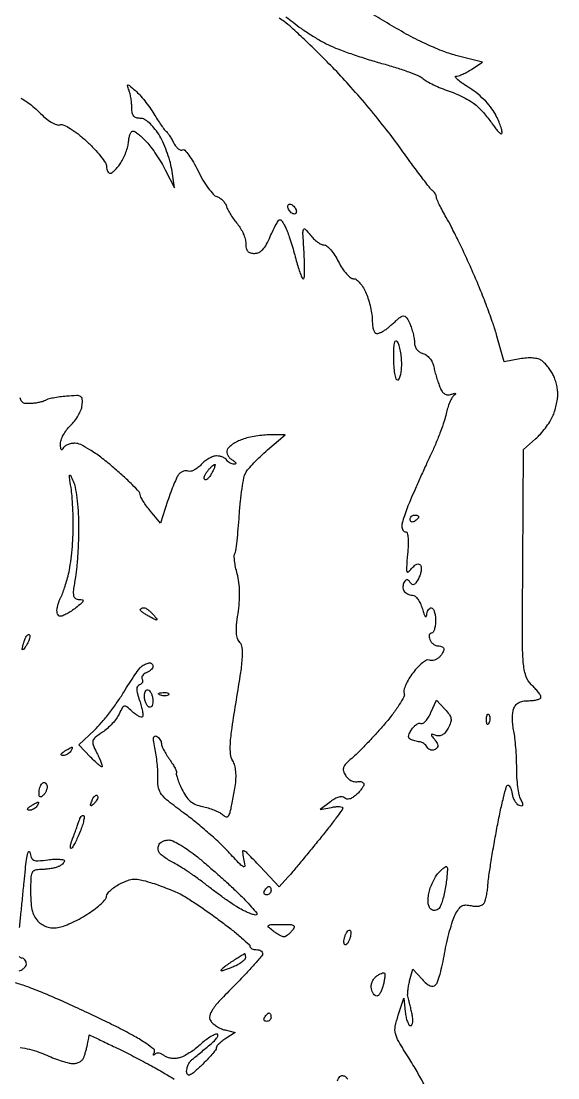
# Model space of a CAD drawing. Extents: x 0 to 102, y 0 to 135.
# Drawn here: x 69.69 to 80.45, y 95.99 to 117.17 of the extents above; entities that cross this region are included whole.
import ezdxf

# ---------------------------------------------------------------- set-up
doc = ezdxf.new("R2010")
doc.units = 0
doc.header["$MEASUREMENT"] = 0

msp = doc.modelspace()

# ---------------------------------------------------------------- linework, layer by layer
for points in [[(77.880442, 95.665578, 0.003533), (77.630479, 96.113476, 0.013227), (77.46411, 96.389427, -0.008478), (77.261844, 96.717825, -0.073131), (77.196737, 96.87663, -0.111176), (77.19362, 97.020661, -0.030164), (77.25261, 97.242309), (77.3667, 97.5861), (77.39321, 97.31115, 0.027497), (77.409248, 97.205819, 0.041571), (77.435683, 97.116967, 0.04936), (77.467625, 97.054225, 0.255673), (77.500572, 97.0362, 0.290044), (77.527736, 97.053405, 0.078636), (77.542699, 97.104541, 0.054275), (77.544146, 97.179675, 0.031643), (77.530446, 97.26885, 0.00299), (77.50874, 97.365152, 0.002905), (77.48568, 97.46212, 0.002866), (77.464421, 97.547141, 0.010769), (77.449636, 97.600092, -0.077062), (77.442143, 97.653262, -0.020984), (77.446887, 97.738221, -0.020707), (77.460492, 97.835364, -0.020195), (77.482169, 97.931873), (77.544533, 98.165062), (77.731033, 97.964878, 0.02864), (77.81908, 97.880604, 0.077122), (77.892628, 97.835278, 0.127589), (77.953357, 97.826437, 0.170666), (78.00318, 97.85034, 0.114544), (78.041575, 97.911949, 0.012817), (78.091298, 98.070675, 0.015035), (78.140605, 98.265498, 0.011664), (78.182884, 98.480144, -0.012317), (78.227601, 98.705608, -0.011617), (78.284148, 98.933072, -0.01166), (78.343599, 99.132145, -0.03908), (78.395531, 99.257894, -0.034329), (78.464764, 99.373812, -0.110617), (78.530475, 99.434226, -0.133138), (78.608211, 99.454769, -0.05996), (78.713731, 99.441389, 0.048161), (78.795809, 99.429013, 0.058879), (78.87322, 99.433991, 0.068945), (78.935865, 99.454717, 0.140932), (78.973865, 99.48922, 0.067751), (78.998377, 99.544364, 0.018345), (79.021728, 99.637247, 0.018218), (79.040693, 99.745658, 0.017987), (79.051813, 99.855624, -0.019639), (79.067945, 100.010054, -0.003416), (79.111816, 100.299961, -0.003707), (79.168169, 100.639572, -0.003314), (79.231611, 100.99125, -0.006171), (79.298121, 101.323707, -0.010073), (79.363655, 101.603675, -0.004074), (79.425333, 101.837188, -0.338178), (79.453109, 101.8584, -0.235615), (79.477706, 101.846128, -0.051725), (79.502806, 101.804431, -0.043427), (79.524598, 101.745044, -0.02971), (79.539266, 101.674677, 0.052948), (79.558069, 101.601616, 0.052452), (79.591836, 101.533887, 0.057277), (79.634639, 101.481143, 0.114555), (79.680265, 101.453388, 0.060645), (79.73142, 101.443164, 0.364072), (79.751852, 101.457819, 0.167111), (79.748831, 101.495094, 0.018292), (79.711014, 101.573662, -0.07189), (79.678852, 101.664105, -0.016914), (79.652529, 101.822876, -0.017079), (79.634516, 102.009314, -0.016063), (79.628774, 102.200407, 0.010983), (79.624811, 102.399685, 0.009205), (79.612079, 102.610721, 0.009317), (79.593293, 102.80319, 0.025073), (79.570571, 102.938756, -0.028125), (79.551901, 103.054465, -0.023172), (79.544727, 103.17931, -0.023781), (79.548943, 103.29478, -0.05588), (79.565697, 103.379299, -0.083207), (79.60538, 103.456774, -0.104505), (79.665721, 103.510035, -0.086853), (79.7516, 103.54057, -0.042113), (79.868101, 103.5504, 0.026625), (79.963168, 103.555466, 0.042018), (80.043321, 103.570919, 0.051349), (80.099839, 103.593301, 0.279757), (80.1162, 103.620253, 0.142569), (80.105305, 103.657686, 0.021719), (80.060285, 103.722116, 0.022829), (79.998735, 103.795342, 0.018001), (79.92585, 103.868928, -0.127079), (79.813643, 104.046394, -0.060066), (79.761849, 104.31423, -0.018395), (79.74449, 104.820943, -0.001155), (79.751742, 106.315925), (79.767985, 108.5841), (80.005542, 108.79748, 0.027139), (80.104243, 108.896319, 0.019181), (80.204382, 109.017138, 0.019428), (80.291407, 109.140371, 0.03821), (80.34885, 109.245611, 0.028227), (80.38936, 109.35105, 0.019624), (80.423536, 109.473996, 0.019852), (80.447078, 109.594975, 0.038142), (80.4546, 109.693442, 0.037405), (80.447481, 109.788474, 0.02324), (80.425689, 109.898212, 0.02327), (80.393907, 110.005097, 0.038476), (80.356181, 110.091312, 0.027067), (80.309352, 110.168816, 0.020299), (80.249944, 110.248904, 0.02066), (80.187678, 110.319879, 0.043511), (80.132729, 110.368305, 0.098786), (80.061007, 110.401937, 0.040975), (79.954833, 110.419032, 0.036247), (79.827992, 110.419701, 0.028427), (79.691441, 110.402678), (79.375187, 110.344847), (79.232405, 110.860374, 0.015925), (79.15432, 111.11099, 0.00642), (79.032506, 111.448125, 0.006345), (78.891978, 111.808032, 0.007997), (78.752402, 112.1373, 0.004665), (78.608758, 112.453624, 0.004361), (78.45603, 112.774444, 0.004345), (78.315464, 113.056933, 0.014836), (78.217019, 113.2371, -0.008618), (78.141009, 113.372188, -0.01132), (78.076596, 113.498168, -0.008944), (78.027379, 113.604887, -0.098543), (78.017254, 113.650641, 0.082898), (78.011103, 113.683199, 0.048949), (77.993851, 113.718914, 0.047323), (77.96896, 113.75218, 0.058777), (77.939834, 113.777541, -0.078998), (77.892299, 113.822421, -0.002152), (77.718378, 114.050183, -0.004407), (77.516933, 114.321289, -0.003001), (77.292408, 114.633, 0.012622), (77.020082, 114.996134, 0.006987), (76.670435, 115.426152, 0.006963), (76.303812, 115.852196, 0.011134), (75.977734, 116.204493, 0.005134), (75.673353, 116.512608, 0.005713), (75.373247, 116.803496, 0.005306), (75.112068, 117.04572, 0.029602), (74.963363, 117.165472, -0.017773), (74.862571, 117.242784, -0.030311)], [(75.001901, 117.262716, -0.012715), (75.143802, 117.152366, 0.019014), (75.310728, 117.025897, 0.012013), (75.514287, 116.890684, 0.012062), (75.721037, 116.767264, 0.021669), (75.89711, 116.677665, 0.017946), (76.093354, 116.596654, 0.007037), (76.36929, 116.498567, 0.006955), (76.670972, 116.400746, 0.008609), (76.95461, 116.318439, -0.010469), (77.21938, 116.240537, -0.012659), (77.464232, 116.156011, -0.011315), (77.66563, 116.075488, -0.080116), (77.754413, 116.01947, 0.053762), (77.830896, 115.965405, 0.014916), (77.961538, 115.897708, 0.014879), (78.114965, 115.829467, 0.015089), (78.27147, 115.770813, -0.021687), (78.431465, 115.708433, -0.018181), (78.595361, 115.62896, -0.018566), (78.739919, 115.545235, -0.047015), (78.836044, 115.471236, -0.019102), (78.915513, 115.391317, -0.011205), (79.004664, 115.290072, -0.011197), (79.089403, 115.184672, -0.018684), (79.155296, 115.091864, 0.019792), (79.210881, 115.013943, 0.034161), (79.263817, 114.954491, 0.039987), (79.30804, 114.917614, 0.365182), (79.331189, 114.919589, 0.262094), (79.339393, 114.948919, 0.016372), (79.314253, 115.038825, 0.02078), (79.274486, 115.148807, 0.01364), (79.220076, 115.27204, 0.048627), (79.133295, 115.416731, 0.031175), (79.007046, 115.566696, 0.029757), (78.854633, 115.708461, 0.031147), (78.688683, 115.82881, -0.011546), (78.549, 115.921985, -0.026405), (78.449339, 115.999998, -0.053351), (78.401043, 116.052127, -0.617047), (78.410613, 116.0712, 0.082786), (78.464618, 116.080203, 0.021295), (78.547248, 116.112536, 0.021085), (78.639651, 116.158055, 0.020041), (78.729514, 116.211917), (78.944275, 116.352633), (78.409287, 116.488449, -0.032098), (78.131841, 116.578176, -0.015743), (77.790902, 116.72573, -0.014419), (77.415106, 116.916038, -0.012135), (77.0283, 117.138471, 0.009003), (76.66718, 117.349154, 0.007835)], [(69.682583, 115.629114, -0.029485), (69.799417, 115.561123, -0.028469), (69.927432, 115.465231, -0.025302), (70.049121, 115.351768, 0.025283), (70.17282, 115.236424, 0.037999), (70.2925, 115.150268, 0.044241), (70.396525, 115.098786, 0.170226), (70.467567, 115.096376, -0.184327), (70.544081, 115.091683, -0.031777), (70.674618, 115.022164, -0.029426), (70.830726, 114.912657, -0.01838), (71.00055, 114.76748, -0.016953), (71.154431, 114.615868, -0.021942), (71.284357, 114.466243, -0.020385), (71.380032, 114.335133, -0.148487), (71.4024, 114.261473, 0.053059), (71.40794, 114.209413, 0.072873), (71.424393, 114.165371, 0.092716), (71.448699, 114.135797, 0.176288), (71.47727, 114.1254, 0.165994), (71.514679, 114.138171, 0.030352), (71.570518, 114.187014, 0.02971), (71.631467, 114.254839, 0.023155), (71.689573, 114.335149, 0.033844), (71.743503, 114.431026, 0.023331), (71.791819, 114.545926, 0.023598), (71.828058, 114.661349, 0.043642), (71.844655, 114.758149, -0.030918), (71.856531, 114.83983, -0.04616), (71.877737, 114.908757, -0.056855), (71.904272, 114.956835, -0.242837), (71.932491, 114.9714, -0.150726), (71.970871, 114.959561, -0.019145), (72.041283, 114.907499, -0.021042), (72.12195, 114.837169, -0.016067), (72.204285, 114.753863, -0.026767), (72.294426, 114.645507, -0.01251), (72.399843, 114.496383, -0.012355), (72.502875, 114.334078, -0.01692), (72.586906, 114.182813), (72.767921, 113.8293), (72.709119, 114.20723, 0.031577), (72.672003, 114.375192, 0.019255), (72.608247, 114.568149, 0.019268), (72.529983, 114.755261, 0.032113), (72.448297, 114.90518, 0.029558), (72.353901, 115.036792, 0.044184), (72.255469, 115.138383, 0.053205), (72.160766, 115.20409, 0.125721), (72.078139, 115.2252, -0.076108), (72.000403, 115.237102, -0.145774), (71.948533, 115.272084, -0.124451), (71.919229, 115.33428, -0.048206), (71.91, 115.429781, 0.02298), (71.905878, 115.51943, 0.01609), (71.89336, 115.619788, 0.016273), (71.875099, 115.715356, 0.032284), (71.853355, 115.789331, -0.012552), (71.821861, 115.882695, -0.52627), (71.832965, 115.896749, -0.161297), (71.86306, 115.884499, -0.00359), (71.982986, 115.780666, -0.031001), (72.067341, 115.696756, -0.013753), (72.168345, 115.576485, -0.013551), (72.268666, 115.442849, -0.0178), (72.352416, 115.315366, 0.0066), (72.426593, 115.196748, 0.008508), (72.497997, 115.089889, 0.006734), (72.560268, 115.002581, 0.071212), (72.590819, 114.9714, -0.069381), (72.618293, 114.943564, -0.013017), (72.659659, 114.884914, -0.013702), (72.704664, 114.813264, -0.012161), (72.74758, 114.736381, 0.04086), (72.792241, 114.666158, 0.062711), (72.84253, 114.614648, 0.08528), (72.890386, 114.58838, 0.225041), (72.928271, 114.592598, -0.359304), (72.971516, 114.586667, -0.027569), (73.051824, 114.489262, -0.027925), (73.143716, 114.348556, -0.016682), (73.237688, 114.172095, 0.019672), (73.336636, 113.988936, 0.024215), (73.443564, 113.826818, 0.023729), (73.544335, 113.701933, 0.135082), (73.615234, 113.6559, -0.073527), (73.675233, 113.626611, -0.049382), (73.733707, 113.5774, -0.048953), (73.782007, 113.517017, -0.067484), (73.811684, 113.454321, 0.044172), (73.842095, 113.381505, 0.018127), (73.895353, 113.28852, 0.017768), (73.96009, 113.192237, 0.021749), (74.027512, 113.107304, -0.043995), (74.09132, 113.019145, -0.033855), (74.145235, 112.913242, -0.034754), (74.182248, 112.806485, -0.06616), (74.1942, 112.716555, 0.051405), (74.203801, 112.623418, 0.130319), (74.234042, 112.563081, 0.144212), (74.287887, 112.529281, 0.068634), (74.369683, 112.518, 0.114311), (74.458111, 112.538484, 0.090522), (74.537282, 112.596918, 0.063515), (74.611764, 112.699596, 0.025774), (74.686933, 112.85554, -0.01244), (74.745113, 112.984948, -0.018821), (74.802679, 113.09418, -0.013983), (74.854729, 113.178955, -0.248967), (74.881886, 113.19394, -0.236054), (74.907609, 113.181595, -0.025891), (74.946153, 113.126206, -0.027258), (74.987285, 113.051216, -0.018673), (75.025979, 112.96215, -0.012883), (75.067281, 112.847846, -0.005422), (75.117153, 112.692223, -0.00536), (75.1669, 112.52464, -0.006955), (75.208704, 112.36995, 0.011961), (75.24743, 112.23214, 0.018794), (75.287913, 112.116018, 0.013461), (75.32626, 112.025307, 0.294041), (75.349416, 112.0104, 0.397176), (75.367841, 112.027777, 0.007855), (75.373874, 112.168615, 0.01419), (75.373651, 112.34248, 0.008483), (75.364015, 112.549004, -0.002357), (75.342271, 112.917903, -0.101161), (75.353737, 112.995083, -0.557184), (75.387966, 113.0022, -0.023154), (75.4872, 112.887404, 0.033495), (75.556246, 112.81079, 0.035938), (75.633389, 112.74601, 0.038565), (75.707182, 112.700811, 0.118671), (75.763721, 112.6872, -0.180681), (75.82065, 112.665934, -0.036116), (75.898506, 112.587795, -0.033949), (75.980578, 112.478367, -0.02598), (76.0554, 112.3488, 0.028238), (76.130995, 112.219248, 0.03606), (76.215366, 112.109805, 0.039088), (76.296356, 112.032237, 0.173119), (76.357536, 112.0104, -0.167452), (76.415756, 111.990339, -0.049371), (76.485003, 111.924219, -0.043522), (76.553167, 111.829308, -0.035031), (76.609617, 111.717017, -0.025885), (76.656573, 111.585952, -0.018234), (76.696191, 111.434464, -0.018459), (76.723508, 111.286381, -0.036392), (76.7322, 111.167117, 0.032635), (76.73862, 111.068855, 0.050186), (76.7581, 110.985952, 0.064807), (76.786512, 110.928678, 0.250251), (76.820371, 110.9106, 0.084325), (76.862937, 110.91783, 0.030422), (76.919732, 110.941664, 0.029142), (76.979986, 110.975878, 0.030638), (77.034807, 111.01635, 0.002295), (77.09134, 111.064141, 0.001436), (77.1571, 111.120579, 0.001441), (77.221558, 111.176547, 0.002627), (77.273815, 111.222672, -0.077416), (77.334744, 111.26206, -0.229845), (77.383143, 111.260487, -0.140357), (77.428312, 111.217278, -0.025295), (77.48238, 111.112942, -0.0262), (77.519076, 111.019754, -0.01947), (77.550053, 110.913555, -0.019796), (77.571448, 110.810806, -0.041451), (77.5782, 110.729499, 0.083279), (77.590373, 110.656918, 0.082976), (77.625566, 110.592179, 0.082452), (77.680128, 110.542081, 0.080789), (77.748325, 110.511871, -0.095655), (77.81835, 110.478346, -0.062671), (77.883242, 110.416371, -0.058636), (77.934838, 110.335171, -0.060022), (77.96568, 110.244841, 0.012557), (77.989288, 110.145909, 0.008045), (78.021412, 110.032246, 0.008084), (78.05649, 109.921864, 0.014958), (78.089081, 109.833618, 0.050451), (78.132222, 109.751658, 0.108474), (78.183237, 109.702253, 0.129107), (78.243996, 109.683693, 0.088194), (78.315876, 109.693548, -0.013378), (78.376407, 109.711311, -0.16362), (78.400148, 109.709749, -0.534328), (78.402548, 109.697868, -0.036145), (78.371378, 109.670731, 0.104831), (78.330665, 109.624104, 0.026559), (78.286153, 109.533303, 0.025907), (78.245336, 109.42179, 0.023632), (78.214824, 109.3032, -0.028594), (78.175155, 109.15512, -0.009731), (78.101202, 108.944972, -0.009639), (78.010336, 108.715554, -0.010955), (77.914291, 108.4995, 0.002515), (77.809946, 108.275058, 0.001733), (77.693904, 108.019805, 0.001747), (77.583988, 107.773489, 0.00357), (77.499795, 107.579296, 0.009272), (77.432639, 107.412807, 0.011142), (77.375922, 107.253776, 0.009912), (77.333992, 107.118453, 0.070277), (77.3244, 107.050546, 0.06765), (77.330434, 107.00615, 0.084337), (77.34808, 106.968518, 0.099653), (77.374273, 106.943352, 0.142645), (77.405014, 106.9344, -0.353358), (77.435132, 106.910078, -0.032599), (77.450196, 106.80832, -0.029626), (77.453401, 106.666278, -0.015632), (77.441423, 106.49025, 0.004209), (77.417033, 106.22232, 0.088253), (77.424519, 106.142654, 0.539647), (77.455143, 106.132799, 0.052313), (77.521888, 106.199213, -0.038722), (77.577399, 106.257529, -0.096128), (77.627714, 106.287755, -0.163208), (77.669273, 106.288825, -0.181813), (77.700891, 106.264411, -0.130876), (77.714944, 106.21788, -0.047981), (77.710592, 106.148748, -0.043472), (77.69095, 106.070398, -0.039739), (77.657619, 105.994119, -0.026934), (77.608074, 105.912441, -0.132692), (77.567514, 105.877731, -0.261266), (77.530795, 105.880198, -0.110196), (77.495082, 105.916803, 0.047849), (77.461827, 105.960619, 0.185372), (77.431799, 105.975474, 0.215514), (77.402602, 105.965416, 0.065332), (77.372282, 105.928232, 0.072509), (77.354043, 105.88613, 0.05825), (77.346772, 105.837253, 0.059611), (77.350991, 105.789305, 0.086898), (77.3667, 105.75, 0.086797), (77.395492, 105.717615, 0.053367), (77.438726, 105.690251, 0.051524), (77.48889, 105.671674, 0.063013), (77.538474, 105.6654, -0.180871), (77.589939, 105.646153, -0.057274), (77.646183, 105.584633, -0.048668), (77.698172, 105.495688, -0.037667), (77.737351, 105.39045, 0.014585), (77.768591, 105.293014, 0.065507), (77.795661, 105.239756, 0.469602), (77.813092, 105.238154, 0.185298), (77.82437, 105.26355, -0.054779), (77.833564, 105.320181, -0.071809), (77.85461, 105.36811, -0.08886), (77.883721, 105.400354, -0.166297), (77.9166, 105.4116, -0.254951), (77.949109, 105.393871, -0.06271), (77.976349, 105.337046, -0.048861), (77.995044, 105.255027, -0.031626), (78.0012, 105.1578, -0.030613), (77.995241, 105.060568, -0.047509), (77.977129, 104.978554, -0.060533), (77.950766, 104.921557, -0.259781), (77.919255, 104.904, 0.184534), (77.892134, 104.893638, 0.147206), (77.875686, 104.866723, 0.100118), (77.873358, 104.825691, 0.055937), (77.886006, 104.7771, 0.074185), (77.91343, 104.728588, 0.064359), (77.955016, 104.687477, 0.06686), (78.00386, 104.659667, 0.096313), (78.052551, 104.6502, -0.055483), (78.097632, 104.645182, -0.07504), (78.135782, 104.630319, -0.094445), (78.16137, 104.608342, -0.169812), (78.1704, 104.58252, -0.09849), (78.163931, 104.549998, -0.033933), (78.14252, 104.506841, -0.032167), (78.111812, 104.461243, -0.032111), (78.075491, 104.419931, -0.068695), (78.031487, 104.386602, -0.059992), (77.978064, 104.364566, -0.062835), (77.923723, 104.356584, -0.096994), (77.877099, 104.364732, 0.217801), (77.822775, 104.361333, 0.042156), (77.738131, 104.3064, 0.037868), (77.642786, 104.220104, 0.026975), (77.549334, 104.110392, 0.026635), (77.466757, 103.989261, 0.033256), (77.404081, 103.868459, 0.035236), (77.366767, 103.763532, 0.160773), (77.369806, 103.699712, -0.215884), (77.365601, 103.628321, -0.01977), (77.274504, 103.47054, -0.022565), (77.143772, 103.282801, -0.015196), (76.978738, 103.080291, -0.006295), (76.795551, 102.874255, -0.006122), (76.605547, 102.670951, -0.006055), (76.434217, 102.496352, -0.022565), (76.320307, 102.39284, 0.023271), (76.206184, 102.288839, 0.107097), (76.158044, 102.214039, 0.158998), (76.154938, 102.142061, 0.071401), (76.193521, 102.05444, 0.06569), (76.240366, 101.997513, 0.06137), (76.301389, 101.953163, 0.065639), (76.366723, 101.927461, 0.106253), (76.426171, 101.925559, -0.051921), (76.478546, 101.929545, -0.081365), (76.522807, 101.921026, -0.112775), (76.552211, 101.901882, -0.194672), (76.563, 101.875221, -0.126586), (76.553245, 101.837306, -0.029571), (76.517928, 101.781324, -0.028643), (76.468297, 101.719847, -0.024699), (76.409565, 101.661167, -0.042463), (76.340529, 101.608611, -0.078535), (76.276014, 101.580642, -0.107575), (76.220457, 101.57853, -0.152907), (76.176915, 101.601187, 0.175968), (76.129891, 101.623033, 0.087762), (76.06362, 101.617149, 0.062709), (75.982386, 101.583864, 0.033245), (75.891271, 101.52409), (75.684843, 101.368116), (75.912421, 101.41162, -0.021931), (75.999679, 101.424365, -0.03761), (76.073149, 101.426274, -0.046363), (76.125491, 101.418799, -0.347079), (76.14, 101.400415, -0.158041), (76.128139, 101.363828, -0.002801), (76.004214, 101.194779, -0.006726), (75.854907, 100.99904, -0.004398), (75.677749, 100.777203, -0.001477), (75.487961, 100.545194, -0.001553), (75.299955, 100.318185, -0.001485), (75.136563, 100.123317, -0.006975), (75.040763, 100.012911), (74.866028, 99.817123), (74.482166, 100.224411, 0.002722), (74.23071, 100.488321, 0.089412), (74.159683, 100.539648, 0.581826), (74.131098, 100.519818, 0.030673), (74.151921, 100.382885, -0.025885), (74.174767, 100.241754, -0.582764), (74.147843, 100.22236, -0.095111), (74.081991, 100.269445, -0.002634), (73.840319, 100.526198, 0.017491), (73.662734, 100.703974, 0.008799), (73.427073, 100.916302, 0.008726), (73.175475, 101.127495, 0.012795), (72.946385, 101.303563, -0.009595), (72.643391, 101.53336, -0.060431), (72.506962, 101.670713, -0.110109), (72.446471, 101.798549, -0.069204), (72.432469, 101.963949, 0.023729), (72.43328, 102.092891, 0.011996), (72.422699, 102.255059, 0.011887), (72.403726, 102.422358, 0.017324), (72.378425, 102.56858, -0.011719), (72.349627, 102.724579, -0.065217), (72.347175, 102.809509, -0.257964), (72.368523, 102.840295, -0.258844), (72.40589, 102.838537, -0.059007), (72.44273, 102.809263, -0.050582), (72.473909, 102.770738, -0.05306), (72.495154, 102.729253, -0.092077), (72.5022, 102.691317, 0.101593), (72.512033, 102.643424, 0.018245), (72.551168, 102.560611, 0.019024), (72.605081, 102.465571, 0.016185), (72.6689, 102.36951, -0.014579), (72.730513, 102.277415, -0.0229), (72.777374, 102.19455, -0.019042), (72.808606, 102.126595, -0.298135), (72.804081, 102.10265, 0.263901), (72.797581, 102.077218, 0.013772), (72.822877, 101.993476, 0.018812), (72.861049, 101.891609, 0.012269), (72.91233, 101.776983, 0.037334), (72.993496, 101.635175, 0.06923), (73.082039, 101.536775, 0.074578), (73.189249, 101.470902, 0.050376), (73.326529, 101.428225, -0.023119), (73.440419, 101.399511, -0.020622), (73.555684, 101.359457, -0.021134), (73.656294, 101.314776, -0.058197), (73.721264, 101.272537, 0.040851), (73.784658, 101.22813, 0.213382), (73.826021, 101.223605, 0.209432), (73.857473, 101.251436, 0.039332), (73.884805, 101.325196, 0.016574), (73.905015, 101.406685, 0.004573), (73.931345, 101.536032, 0.004614), (73.958493, 101.683184, 0.004811), (73.982525, 101.828782, 0.026341), (73.998613, 101.987054, 0.035664), (73.995355, 102.130726, 0.040803), (73.973711, 102.252765, 0.075433), (73.933873, 102.345013, -0.117337), (73.889368, 102.477252, -0.037855), (73.88617, 102.685384, -0.021836), (73.919781, 103.007475, -0.004756), (74.007179, 103.559031, 0.004374), (74.095673, 104.114755, 0.02257), (74.12801, 104.424461, 0.040584), (74.123762, 104.615601, 0.169515), (74.07554, 104.71825, -0.116435), (74.028438, 104.796261, -0.06272), (74.007545, 104.907238, -0.040676), (74.010771, 105.064664, -0.013438), (74.04047, 105.294199, 0.020789), (74.065613, 105.513837, 0.023508), (74.071001, 105.725948, 0.025148), (74.056844, 105.922513, 0.035227), (74.023155, 106.095251, -0.01596), (73.991723, 106.228824, -0.020876), (73.972055, 106.352704, -0.018969), (73.964077, 106.455078, -0.149452), (73.976041, 106.500625, 0.10567), (73.994861, 106.553324, 0.004328), (74.019865, 106.754254, 0.007377), (74.044054, 106.994385, 0.005148), (74.064547, 107.265858, -0.009615), (74.088002, 107.543509, -0.011652), (74.121052, 107.802733, -0.010313), (74.158246, 108.018454, -0.075149), (74.193302, 108.117122, -0.054891), (74.247652, 108.196383, -0.012704), (74.356424, 108.316434, -0.012967), (74.48952, 108.448975, -0.012359), (74.63141, 108.576636), (74.986056, 108.8802), (74.687352, 108.8802, 0.024547), (74.554092, 108.873654, 0.015636), (74.400123, 108.853612, 0.015707), (74.249976, 108.824406, 0.027981), (74.129007, 108.789688, 0.032148), (74.026284, 108.746294, 0.034274), (73.932249, 108.690882, 0.036535), (73.858899, 108.632284, 0.114825), (73.823797, 108.580426, 0.121773), (73.817346, 108.528694, 0.084019), (73.834071, 108.471805, 0.076047), (73.870946, 108.418523, 0.071567), (73.922764, 108.37741, -0.028696), (73.972171, 108.344671, -0.115828), (73.995245, 108.317142, -0.360726), (73.991143, 108.299254, -0.158159), (73.966543, 108.290573, -0.074857), (73.924125, 108.295856, -0.054722), (73.880024, 108.313607, -0.054872), (73.840963, 108.340425, -0.076635), (73.8135, 108.3726, 0.104677), (73.782545, 108.405027, 0.051505), (73.732189, 108.432349, 0.047913), (73.671794, 108.450928, 0.050716), (73.610119, 108.4572, 0.087852), (73.541064, 108.444972, 0.040209), (73.457635, 108.406621, 0.038189), (73.373983, 108.350902, 0.042851), (73.3032, 108.285016, -0.042074), (73.235826, 108.222108, -0.04969), (73.162334, 108.175237, -0.056976), (73.093796, 108.14986, -0.152974), (73.042473, 108.153088, 0.099563), (72.996183, 108.160935, 0.070424), (72.944087, 108.151931, 0.067477), (72.894324, 108.128106, 0.075631), (72.854851, 108.092621, 0.063049), (72.814522, 108.028532, 0.009949), (72.754275, 107.892093, 0.010908), (72.689632, 107.72744, 0.009338), (72.628624, 107.551409), (72.485118, 107.110919), (72.282159, 107.352122, -0.016565), (72.204451, 107.450939, -0.020278), (72.138819, 107.548392, -0.019191), (72.090886, 107.633332, -0.119412), (72.0792, 107.681565, 0.189707), (72.05848, 107.734209, 0.007945), (71.916253, 107.882122, 0.012764), (71.737039, 108.05368, 0.008627), (71.524486, 108.240402, 0.01436), (71.285758, 108.431416, 0.022087), (71.06769, 108.581225, 0.023436), (70.884294, 108.684027, 0.116533), (70.770136, 108.711, 0.049194), (70.690607, 108.703156, 0.053776), (70.616608, 108.679936, 0.060637), (70.558652, 108.645773, 0.134172), (70.527829, 108.60525, -0.127485), (70.511201, 108.582782, -0.453978), (70.495731, 108.585474, -0.106787), (70.483659, 108.620321, -0.021249), (70.478479, 108.686426, -0.089567), (70.490788, 108.771952, -0.041655), (70.535104, 108.875364, -0.039494), (70.601213, 108.979172, -0.044215), (70.680623, 109.067126, 0.042134), (70.762308, 109.156848, 0.033313), (70.835103, 109.266107, 0.034323), (70.88922, 109.377425, 0.068031), (70.913273, 109.4724, 0.043455), (70.916378, 109.594951, 0.251463), (70.883444, 109.64816, 0.141791), (70.805837, 109.667328, 0.012052), (70.5987, 109.654123, 0.012254), (70.462939, 109.638816, 0.014268), (70.334854, 109.617446, 0.013313), (70.228132, 109.593528, 0.078864), (70.1757, 109.571081, -0.066529), (70.129114, 109.54977, -0.020203), (70.053823, 109.530081, -0.019842), (69.966778, 109.514627, -0.020412), (69.8796, 109.506302, -0.048138), (69.764335, 109.511125, -0.190288), (69.703692, 109.545373, -0.142249), (69.672674, 109.619145, -0.023369)], [(69.659977, 99.00315, -0.000487), (69.686555, 99.277957, -0.00031), (69.71801, 99.597862, -0.000311), (69.749266, 99.911744, -0.000577), (69.775081, 100.1664, -0.008441), (69.798898, 100.365486, -0.027484), (69.824093, 100.495864, -0.194804), (69.844687, 100.52407, -0.537054), (69.862751, 100.515779, 0.056087), (69.892729, 100.406104, 0.198878), (69.942548, 100.354881, 0.120052), (70.031614, 100.339804, 0.015518), (70.225217, 100.359679, -0.018881), (70.352194, 100.371851, -0.031858), (70.459115, 100.371223, -0.034795), (70.537204, 100.360288, -0.354329), (70.5564, 100.336601, -0.156183), (70.546941, 100.307057, -0.056271), (70.517091, 100.273846, -0.049001), (70.473787, 100.242385, -0.041015), (70.422581, 100.217751, -0.037334), (70.356878, 100.198018, -0.016637), (70.267975, 100.181484, -0.016361), (70.172308, 100.170155, -0.021293), (70.084181, 100.1664, 0.072461), (69.968857, 100.149599, 0.217482), (69.910319, 100.098502, 0.097286), (69.884685, 99.989469, 0.009236), (69.8796, 99.714212, 0.018346), (69.887954, 99.486616, 0.049178), (69.915621, 99.327017, 0.06783), (69.966642, 99.20813, 0.073733), (70.046504, 99.110978, 0.055403), (70.135586, 99.046724, 0.06677), (70.231321, 99.008394, 0.064427), (70.336567, 98.995829, 0.046918), (70.453921, 99.008034, 0.04423), (70.570598, 99.042319, 0.016446), (70.727766, 99.110086, 0.016146), (70.89525, 99.195641, 0.018784), (71.048417, 99.287896, 0.02015), (71.183974, 99.384667, 0.026785), (71.298418, 99.4838, 0.026149), (71.381971, 99.573288, 0.176507), (71.4024, 99.629355, -0.166083), (71.419964, 99.680774, -0.041172), (71.480896, 99.747422, -0.037596), (71.567328, 99.816283, -0.030089), (71.66962, 99.87724, -0.031112), (71.827126, 99.946644, -0.076369), (71.950792, 99.971764, -0.06767), (72.085113, 99.960024, -0.020529), (72.28297, 99.906677, -0.009598), (72.433561, 99.856169, -0.006867), (72.600063, 99.794154, -0.006937), (72.757122, 99.730665, -0.014754), (72.87638, 99.676327, -0.027271), (73.007908, 99.602485, -0.006299), (73.220683, 99.46348, -0.006487), (73.461969, 99.296892, -0.006301), (73.70123, 99.122503, -0.006806), (73.922585, 98.952104, -0.010438), (74.109139, 98.797964, -0.005239), (74.261236, 98.664054, -0.212731), (74.2788, 98.624641, 0.185794), (74.288445, 98.599581, 0.0899), (74.316077, 98.578282, 0.069741), (74.35714, 98.563844, 0.049753), (74.4057, 98.559, -0.05858), (74.454233, 98.553294, -0.077653), (74.495323, 98.53645, -0.096281), (74.522851, 98.511515, -0.162101), (74.5326, 98.482233, -0.177391), (74.514858, 98.433798, -0.004919), (74.366445, 98.261862, -0.009533), (74.183726, 98.062153, -0.006332), (73.966966, 97.839833, 0.007416), (73.673207, 97.537228, 0.039704), (73.529364, 97.358022, 0.08637), (73.473211, 97.233848, 0.20665), (73.488523, 97.135974, 0.070954), (73.536591, 97.079414, 0.037833), (73.609877, 97.023808, 0.036743), (73.694903, 96.977359, 0.047003), (73.779207, 96.948238), (73.9827, 96.898727), (73.79235, 96.777913, 0.024282), (73.719471, 96.726532, 0.030956), (73.657915, 96.672046, 0.032061), (73.613766, 96.621735, 0.165528), (73.602, 96.587169, -0.164714), (73.5883, 96.546709, -0.012581), (73.515021, 96.455748, -0.016221), (73.419325, 96.350045, -0.011618), (73.3059, 96.23798, -0.008661), (73.145997, 96.092322, -0.081004), (73.067309, 96.043006, -0.360525), (73.027362, 96.055095, -0.147275), (73.0098, 96.113425, -0.059271), (73.017596, 96.178958, -0.044378), (73.040864, 96.247899, -0.045256), (73.075051, 96.309791, -0.073602), (73.11555, 96.353963, 0.001638), (73.172458, 96.400464, 0.000413), (73.26479, 96.476544, 0.000421), (73.370176, 96.563676, 0.000425), (73.4751, 96.650725, 0.020512), (73.565143, 96.732027, 0.050301), (73.622198, 96.800478, 0.128827), (73.637564, 96.844186, 0.43113), (73.619458, 96.864327, 0.119981), (73.562773, 96.851984, 0.026335), (73.474908, 96.80331, 0.025969), (73.376743, 96.734633, 0.022401), (73.281058, 96.652856, -0.026227), (73.179353, 96.567272, -0.021916), (73.063118, 96.487193, -0.022476), (72.950118, 96.423316, -0.054675), (72.860651, 96.389609, -0.053275), (72.779085, 96.37773, -0.045693), (72.692413, 96.382341, -0.047963), (72.613732, 96.401622, -0.089375), (72.556767, 96.433819, 0.06041), (72.508615, 96.464823, 0.071249), (72.457024, 96.481298, 0.083315), (72.410035, 96.481327, 0.143585), (72.375102, 96.464416, -0.035699), (72.35165, 96.446037, -0.485302), (72.34268, 96.448913, -0.203865), (72.343382, 96.464365, -0.018021), (72.361945, 96.499709, 0.363046), (72.351006, 96.560922, 0.024662), (72.199271, 96.675829, 0.023002), (71.966846, 96.819239, 0.009187), (71.636355, 96.99487, 0.005533), (71.285096, 97.168477, 0.003563), (70.87433, 97.362279, 0.003581), (70.469752, 97.54614, 0.006728), (70.139877, 97.687921, 0.010954), (69.798661, 97.82049, 0.024167), (69.531683, 97.903175, 0.031666)], [(69.651364, 98.132785, 0.06039), (69.726659, 98.172592, 0.073091), (69.777872, 98.220579, 0.169595), (69.795, 98.269622, 0.079131), (69.787689, 98.315529, 0.090888), (69.766544, 98.354498, 0.100773), (69.735075, 98.38055, 0.123278), (69.69813, 98.3898, -0.336694), (69.655906, 98.421869, -0.052444)], [(69.672163, 96.598812, -0.019502), (69.854472, 96.560873, -0.019205), (70.042193, 96.506368, -0.026254), (70.206089, 96.442142, 0.014881), (70.359209, 96.378086, 0.015347), (70.514314, 96.323957, 0.015241), (70.651258, 96.285378, 0.061104), (70.737494, 96.2748, 0.068122), (70.803111, 96.283782, 0.062746), (70.865901, 96.310136, 0.066688), (70.91652, 96.34909, 0.104202), (70.946271, 96.395094, 0.016394), (70.966065, 96.452206, 0.008236), (70.987483, 96.525481, 0.008168), (71.007162, 96.602055, 0.011981), (71.021743, 96.670044, -0.001722), (71.033443, 96.730634, -0.002409), (71.044346, 96.784695, -0.001441), (71.053879, 96.830155, -0.031889), (71.057527, 96.843169, -0.44583), (71.067187, 96.847195, -0.00043), (71.307698, 96.732587, -0.003254), (71.579014, 96.600839, -0.001943), (71.900083, 96.440786, -0.006381), (72.227831, 96.270534, -0.008502), (72.520852, 96.107069, -0.006299), (72.760946, 95.96365, -0.081935)], [(76.035173, 95.928752, -0.087987), (76.08326, 96.013002, -0.242412), (76.134429, 96.034695, -0.155755), (76.19551, 96.010037, -0.054296), (76.239015, 95.965134, -0.042998)]]:
    msp.add_lwpolyline(points, format="xyb")
for points in [[(75.1248, 113.4909, -0.064269), (75.157162, 113.464627, -0.051777), (75.184549, 113.429122, -0.053414), (75.203179, 113.390242, -0.085235), (75.2094, 113.354014, -0.117858), (75.202696, 113.32597, -0.186277), (75.184549, 113.309624, -0.154201), (75.15715, 113.30801, -0.076764), (75.1248, 113.3217, -0.064269), (75.092438, 113.347973, -0.051777), (75.065051, 113.383478, -0.053414), (75.046421, 113.422358, -0.085235), (75.0402, 113.458586, -0.117858), (75.046904, 113.48663, -0.186277), (75.065051, 113.502976, -0.154201), (75.09245, 113.50459, -0.076764)], [(77.2398, 110.7414, 0.271245), (77.204568, 110.759178, 0.323524), (77.176479, 110.736079, 0.05458), (77.160792, 110.630666, 0.008942), (77.156495, 110.42415, 0.017926), (77.162104, 110.253896, 0.029164), (77.180432, 110.110469, 0.029154), (77.206841, 110.004254, 0.328287), (77.2398, 109.98, 0.288131), (77.272405, 110.00049, 0.048007), (77.299168, 110.073192, 0.040047), (77.317472, 110.175676, 0.025197), (77.323105, 110.29725, 0.022912), (77.316574, 110.428016, 0.022426), (77.298099, 110.558585, 0.022986), (77.271517, 110.671421, 0.074236)], [(73.573035, 108.288, -0.474898), (73.581245, 108.277932, -0.03067), (73.569957, 108.236169, -0.027031), (73.547268, 108.179257, -0.014499), (73.513522, 108.111554, -0.030671), (73.473899, 108.047319, -0.054872), (73.432877, 108.000893, -0.083388), (73.396847, 107.977743, -0.306628), (73.37159, 107.98261, -0.212789), (73.361058, 108.010083, -0.06812), (73.369478, 108.054035, -0.054043), (73.393612, 108.106205, -0.037882), (73.431103, 108.159056, -0.01489), (73.474638, 108.208442, -0.02026), (73.516939, 108.250123, -0.017597), (73.55384, 108.281349, -0.16834)], [(70.73473, 107.9496, -0.062031), (70.772901, 107.82852, -0.013834), (70.806185, 107.613844, -0.014158), (70.8309, 107.362025, -0.013254), (70.842024, 107.1036, -0.010818), (70.840612, 106.828179, -0.008097), (70.827583, 106.525015, -0.008194), (70.806, 106.239818, -0.018487), (70.778151, 106.02495, 0.007918), (70.739002, 105.765958, 0.075433), (70.740832, 105.654369, 0.222259), (70.777517, 105.601247, 0.133028), (70.85301, 105.5808, -0.063898), (70.917689, 105.5725, -0.448652), (70.930466, 105.547476, -0.123984), (70.899035, 105.503269, -0.009872), (70.787115, 105.4116, -0.018943), (70.698024, 105.346828, -0.021754), (70.60821, 105.292103, -0.0215), (70.528909, 105.252738, -0.104821), (70.480137, 105.2424, -0.170669), (70.446979, 105.254058, -0.1154), (70.422026, 105.28589, -0.088127), (70.409314, 105.333815, -0.059577), (70.411328, 105.39045, -0.02215), (70.424, 105.453333, -0.017662), (70.44302, 105.519862, -0.018004), (70.465068, 105.5803, -0.042279), (70.486825, 105.6231, 0.049527), (70.512416, 105.675298, 0.007767), (70.550814, 105.783389, 0.008569), (70.592051, 105.912723, 0.007383), (70.631034, 106.049966, 0.026132), (70.667064, 106.219226, 0.010701), (70.698949, 106.452089, 0.010554), (70.722603, 106.704137, 0.013292), (70.733353, 106.938266, 0.009312), (70.733512, 107.172115, 0.007504), (70.725231, 107.423308, 0.007595), (70.710574, 107.655101, 0.01925), (70.690903, 107.8227, -0.002188), (70.659372, 108.029991, -0.120356), (70.663008, 108.068983, -0.666112), (70.677517, 108.069899, -0.007321)], [(77.5782, 107.2728, -0.042167), (77.610589, 107.270064, -0.061769), (77.637949, 107.261841, -0.081139), (77.656501, 107.249759, -0.210953), (77.6628, 107.235493, -0.151918), (77.657255, 107.217665, -0.038439), (77.637949, 107.193786, -0.035638), (77.610583, 107.168657, -0.029505), (77.5782, 107.1459, -0.082592), (77.545874, 107.132659, -0.161196), (77.518451, 107.135291, -0.182303), (77.500223, 107.153179, -0.108972), (77.4936, 107.183207, -0.093332), (77.50004, 107.217407, -0.09642), (77.518451, 107.246482, -0.099167), (77.54592, 107.265942, -0.105053)], [(72.153441, 105.4116, -0.125596), (72.189731, 105.402338, -0.034247), (72.239981, 105.370254, -0.032371), (72.293886, 105.32472, -0.028733), (72.343791, 105.270849, -0.005653), (72.414024, 105.183723, -0.467986), (72.410878, 105.168838, -0.245559), (72.389361, 105.16872, -0.003375), (72.26955, 105.231526, -0.015019), (72.196625, 105.273243, -0.021767), (72.135115, 105.31471, -0.01838), (72.088579, 105.351841, -0.218527), (72.0792, 105.372277, -0.182124), (72.084855, 105.387287, -0.091024), (72.101008, 105.400049, -0.070943), (72.125034, 105.408695, -0.050996)], [(69.855506, 104.871694, -0.217548), (69.864958, 104.846352, -0.045448), (69.857103, 104.79837, -0.039963), (69.836816, 104.739716, -0.028467), (69.805327, 104.677695, -0.015998), (69.770599, 104.622142, -0.041459), (69.741163, 104.58526, -0.123862), (69.722449, 104.57332, -0.497549), (69.712973, 104.579831, -0.060438), (69.71527, 104.610307, -0.014282), (69.726651, 104.660137, -0.014497), (69.743147, 104.717053, -0.01383), (69.763151, 104.773829, -0.033338), (69.786219, 104.823724, -0.064271), (69.812041, 104.859283, -0.109577), (69.836213, 104.875681, -0.299281)], [(72.26955, 104.310505, -0.119054), (72.293748, 104.30518, -0.102891), (72.314362, 104.289227, -0.094321), (72.328198, 104.265006, -0.082922), (72.333, 104.236251, -0.143057), (72.323472, 104.203631, -0.06009), (72.294148, 104.167986, -0.052693), (72.251336, 104.13496, -0.046375), (72.200738, 104.109949, 0.06297), (72.153732, 104.084744, 0.093843), (72.121483, 104.0512, 0.121658), (72.108791, 104.014908, 0.163403), (72.116665, 103.981223, -0.118391), (72.127288, 103.948941, -0.128833), (72.121574, 103.916447, -0.117509), (72.099889, 103.888751, -0.087937), (72.065707, 103.870202, 0.173662), (72.02451, 103.837855, 0.141126), (72.008855, 103.783589, 0.068253), (72.02086, 103.695757, 0.015826), (72.065562, 103.553158, -0.016671), (72.100421, 103.441294, -0.024059), (72.123096, 103.340201, -0.021482), (72.133778, 103.258228, -0.221525), (72.1224, 103.227, -0.277711), (72.095471, 103.220307, -0.045487), (72.043633, 103.241558, -0.038939), (71.980426, 103.280992, -0.024985), (71.913464, 103.335765, 0.017142), (71.806525, 103.426073, 0.220289), (71.75688, 103.437873, 0.221883), (71.715978, 103.407609, 0.017397), (71.653915, 103.283069, -0.052219), (71.601139, 103.193381, -0.02605), (71.517362, 103.091522, -0.025537), (71.418716, 102.994064, -0.034145), (71.319337, 102.916933, 0.019766), (71.176191, 102.812282, 0.151407), (71.129768, 102.744348, 0.169373), (71.132644, 102.665892, 0.026269), (71.197668, 102.522111, -0.009238), (71.243672, 102.428973, -0.011724), (71.282511, 102.34126, -0.00982), (71.311674, 102.266905, -0.088764), (71.3178, 102.232667, -0.589544), (71.303854, 102.22495, -0.027821), (71.248956, 102.26378, -0.022175), (71.173422, 102.329441, -0.011037), (71.083438, 102.418816), (70.849076, 102.6621), (71.158344, 102.9582, 0.024873), (71.296871, 103.104707, 0.012177), (71.459132, 103.304003, 0.012049), (71.618094, 103.519806, 0.017109), (71.748012, 103.7196, -0.007468), (71.861887, 103.902334, -0.009636), (71.972143, 104.066476, -0.0077), (72.068712, 104.199997, -0.079865), (72.117256, 104.247055, -0.028596), (72.15593, 104.27094, -0.025341), (72.198641, 104.291332, -0.026178), (72.239027, 104.305728, -0.067516)], [(72.2484, 103.7619, -0.113876), (72.280858, 103.729769, -0.049743), (72.308149, 103.675271, -0.045713), (72.326735, 103.609016, -0.045566), (72.333, 103.540414, -0.049451), (72.326938, 103.479268, -0.1076), (72.308149, 103.436276, -0.183858), (72.280399, 103.418065, -0.195087), (72.2484, 103.4235, -0.113876), (72.215942, 103.455631, -0.049743), (72.188651, 103.510129, -0.045713), (72.170065, 103.576384, -0.045566), (72.1638, 103.644986, -0.049451), (72.169862, 103.706132, -0.1076), (72.188651, 103.749124, -0.183858), (72.216401, 103.767335, -0.195087)], [(72.53745, 103.712921, -0.028489), (72.596347, 103.711991, -0.077125), (72.636954, 103.702624, -0.208169), (72.652397, 103.687003, -0.296942), (72.648488, 103.668488, -0.126455), (72.620829, 103.652139, -0.060344), (72.579772, 103.645442, -0.05415), (72.532603, 103.648608, -0.051402), (72.486337, 103.661809, -0.054073), (72.451087, 103.680552, -0.470617), (72.449628, 103.69597, -0.168741), (72.474311, 103.707926, -0.018894)], [(78.190276, 103.379355, -0.030189), (78.278056, 103.272927, -0.115876), (78.311146, 103.194351, -0.126467), (78.304327, 103.11312, -0.039035), (78.254601, 102.999755, -0.045676), (78.200153, 102.917134, -0.08926), (78.140995, 102.865377, -0.113865), (78.077866, 102.844878, -0.111756), (78.011669, 102.853894, 0.01407), (77.935893, 102.879833, 0.409697), (77.919329, 102.871294, 0.246432), (77.923313, 102.847533, 0.008245), (77.984158, 102.770071, -0.033806), (78.032426, 102.701703, -0.12249), (78.048212, 102.651276, -0.179085), (78.03584, 102.610531, -0.092264), (77.995849, 102.574193, -0.103711), (77.953538, 102.558897, -0.098927), (77.907881, 102.561502, -0.096778), (77.86593, 102.581621, -0.094554), (77.834233, 102.616187, 0.046475), (77.804396, 102.655726, 0.044422), (77.767349, 102.689735, 0.047732), (77.729002, 102.713696, 0.104365), (77.695641, 102.722397, -0.032913), (77.659679, 102.726476, -0.014385), (77.612678, 102.736372, -0.014163), (77.563197, 102.74978, -0.018369), (77.518732, 102.764995, -0.100611), (77.474976, 102.792853, -0.203343), (77.459277, 102.82977, -0.11593), (77.471711, 102.882881, -0.024367), (77.518558, 102.966725, -0.046313), (77.564028, 103.026438, -0.058863), (77.616533, 103.071554, -0.071021), (77.667804, 103.096348, -0.170383), (77.709427, 103.095146, 0.239426), (77.751488, 103.099519, 0.062657), (77.805038, 103.144509, 0.049534), (77.860579, 103.217887, 0.033063), (77.909545, 103.311298), (78.020388, 103.561709)], [(79.067513, 103.273687, -0.126455), (79.083861, 103.246029, -0.060344), (79.090558, 103.204972, -0.05415), (79.087392, 103.157803, -0.051402), (79.074191, 103.111538, -0.054073), (79.055448, 103.076287, -0.470617), (79.04003, 103.074828, -0.168741), (79.028074, 103.099511, -0.018894), (79.023079, 103.16265, -0.028489), (79.024009, 103.221547, -0.077125), (79.033376, 103.262154, -0.208169), (79.048997, 103.277597, -0.296942)], [(70.709443, 102.618505, -0.434568), (70.715495, 102.612631, -0.071273), (70.712547, 102.594568, -0.041889), (70.701526, 102.567588, -0.020509), (70.6833, 102.5352, -0.075854), (70.655842, 102.502929, -0.054031), (70.616776, 102.475832, -0.053889), (70.572675, 102.457663, -0.074131), (70.530257, 102.451895, -0.102799), (70.499515, 102.458697, -0.37991), (70.492032, 102.475361, -0.147021), (70.509522, 102.501145, -0.027275), (70.5564, 102.5352, -0.008026), (70.606912, 102.566705, -0.01079), (70.653703, 102.593499, -0.008096), (70.693373, 102.614267, -0.104523)], [(70.204605, 101.856285, -0.099514), (70.210082, 101.812116, -0.059262), (70.199862, 101.759927, -0.055968), (70.176497, 101.708109, -0.062578), (70.142917, 101.664878, -0.034004), (70.097228, 101.625013, -0.258294), (70.06995, 101.621061, -0.271978), (70.053106, 101.641973, -0.036751), (70.0488, 101.70048, -0.041901), (70.053349, 101.754671, -0.036082), (70.066921, 101.810215, -0.037708), (70.086812, 101.859001, -0.080892), (70.110488, 101.891888, -0.120996), (70.136527, 101.907659, -0.167901), (70.163581, 101.906875, -0.142612), (70.187576, 101.888824, -0.080367)], [(70.032643, 101.518705, -0.434568), (70.038695, 101.512831, -0.071273), (70.035747, 101.494768, -0.041889), (70.024726, 101.467788, -0.020509), (70.0065, 101.4354, -0.075854), (69.979042, 101.403129, -0.054031), (69.939976, 101.376032, -0.053889), (69.895875, 101.357863, -0.074131), (69.853457, 101.352095, -0.102799), (69.822715, 101.358897, -0.37991), (69.815232, 101.375561, -0.147021), (69.832722, 101.401345, -0.027275), (69.8796, 101.4354, -0.008026), (69.930112, 101.466905, -0.01079), (69.976903, 101.493699, -0.008096), (70.016573, 101.514467, -0.104523)], [(71.216861, 101.649139, -0.20742), (71.2271, 101.62323, -0.082976), (71.219429, 101.585042, -0.063152), (71.195865, 101.54086, -0.043285), (71.159098, 101.49744, -0.011214), (71.103216, 101.444409, -0.400052), (71.08687, 101.444806, -0.286372), (71.082461, 101.463844, -0.008399), (71.111739, 101.544799, -0.036269), (71.137287, 101.599586, -0.070189), (71.166446, 101.638024, -0.120343), (71.194173, 101.654725, -0.278911)], [(70.944047, 101.245153, -0.236261), (70.955193, 101.211674, -0.021985), (70.938551, 101.123519, -0.024575), (70.907347, 101.01488, -0.016737), (70.861773, 100.894644, -0.011689), (70.809652, 100.777666, -0.017865), (70.758537, 100.679065, -0.012672), (70.712454, 100.602069, -0.256973), (70.689431, 100.5894, -0.408362), (70.676978, 100.601606, -0.045525), (70.680085, 100.645315, -0.035192), (70.694614, 100.706729, -0.019195), (70.720531, 100.77975, 0.004713), (70.753327, 100.864304, 0.003192), (70.78917, 100.961231, 0.003216), (70.822601, 101.055326, 0.00642), (70.847609, 101.130259, -0.03244), (70.870469, 101.188485, -0.064918), (70.897047, 101.230074, -0.116156), (70.922684, 101.249211, -0.308063)], [(72.655243, 100.757779, -0.11098), (72.733133, 100.739805, -0.019071), (72.868108, 100.668505, -0.019953), (73.022756, 100.570679, -0.016651), (73.179, 100.455021, -0.008559), (73.356707, 100.309056, -0.004133), (73.579438, 100.116435, -0.004097), (73.808332, 99.911803, -0.005871), (74.007593, 99.726385, -0.008185), (74.176584, 99.56003, -0.013622), (74.312702, 99.413814, -0.007238), (74.418619, 99.290069, -0.387532), (74.417305, 99.261505, -0.254122), (74.389421, 99.253254, -0.023666), (74.317595, 99.272157, -0.025869), (74.22914, 99.305088, -0.017284), (74.131483, 99.351384, -0.023817), (74.00799, 99.422893, -0.007761), (73.832661, 99.539784, -0.007715), (73.641648, 99.675855, -0.008622), (73.461967, 99.812917, 0.009119), (73.28112, 99.950585, 0.007899), (73.08659, 100.088472, 0.007971), (72.90639, 100.207795, 0.022926), (72.77651, 100.282694, -0.015766), (72.671741, 100.341129, -0.01768), (72.574888, 100.403986, -0.017206), (72.496677, 100.462879, -0.084547), (72.460272, 100.504198, -0.078959), (72.44402, 100.543073, -0.059119), (72.438441, 100.589223, -0.059215), (72.443817, 100.635312, -0.079964), (72.4599, 100.674, -0.100865), (72.490322, 100.706354, -0.05254), (72.53885, 100.733508, -0.049206), (72.596643, 100.751818, -0.053608)], [(78.229087, 100.220513, -0.204705), (78.239455, 100.194673, -0.009656), (78.235473, 100.098953, -0.01458), (78.224983, 99.982771, -0.009841), (78.206559, 99.85096, -0.012749), (78.181004, 99.713694, -0.013572), (78.148939, 99.580766, -0.01325), (78.115299, 99.468175, -0.059253), (78.086311, 99.405828, -0.094716), (78.05323, 99.369775, -0.096824), (78.009428, 99.348808, -0.098894), (77.961742, 99.346123, -0.103535), (77.917536, 99.362122, -0.142985), (77.878015, 99.406001, -0.073395), (77.855769, 99.47726, -0.056256), (77.851646, 99.571574, -0.032183), (77.866782, 99.684659, -0.034051), (77.896826, 99.795163, -0.025005), (77.944356, 99.912948, -0.025456), (78.000876, 100.020345, -0.050097), (78.058086, 100.097917, -0.020197), (78.113826, 100.154721, -0.033127), (78.165852, 100.197504, -0.036296), (78.208624, 100.223695, -0.326479)], [(74.664493, 99.828, -0.210953), (74.678759, 99.821701, -0.081139), (74.690841, 99.803149, -0.061769), (74.699064, 99.775789, -0.042167), (74.7018, 99.7434, -0.105053), (74.694942, 99.71112, -0.099167), (74.675482, 99.683651, -0.09642), (74.646407, 99.66524, -0.093332), (74.612207, 99.6588, -0.108972), (74.582179, 99.665423, -0.182303), (74.564291, 99.683651, -0.161196), (74.561659, 99.711074, -0.082592), (74.5749, 99.7434, -0.029505), (74.597657, 99.775783, -0.035638), (74.622786, 99.803149, -0.038439), (74.646665, 99.822455, -0.151918)], [(74.902509, 99.063909, -0.009479), (75.086958, 99.061927, -0.120541), (75.153279, 99.043599, -0.384742), (75.165825, 99.006568, -0.071329), (75.1248, 98.9397, -0.024916), (75.080218, 98.891123, -0.029528), (75.033361, 98.850077, -0.030568), (74.990547, 98.820834, -0.135347), (74.961411, 98.8128, -0.110046), (74.929367, 98.819939, -0.017785), (74.872158, 98.849287, -0.018896), (74.806251, 98.889454, -0.01561), (74.73912, 98.937009, -0.020919), (74.647235, 99.012752, -0.467734), (74.64831, 99.043081, -0.159273), (74.695767, 99.060107, -0.005089)], [(76.287803, 98.946997, -0.168083), (76.300401, 98.921072, -0.04665), (76.301596, 98.875217, -0.041541), (76.293202, 98.819756, -0.033304), (76.27536, 98.76204, -0.03436), (76.251335, 98.710351, -0.066301), (76.224272, 98.673714, -0.11331), (76.198811, 98.657159, -0.291964), (76.178317, 98.661683, -0.168083), (76.165719, 98.687608, -0.04665), (76.164524, 98.733463, -0.041541), (76.172918, 98.788924, -0.033304), (76.19076, 98.84664, -0.03436), (76.214785, 98.898329, -0.066301), (76.241848, 98.934966, -0.11331), (76.267309, 98.951521, -0.291964)], [(74.17305, 98.473843, 0.129633), (74.158417, 98.469568, 0.002044), (74.083559, 98.424074, 0.005254), (73.996899, 98.369659, 0.003439), (73.8981, 98.3052, 0.010267), (73.804752, 98.240582, 0.022184), (73.736323, 98.186326, 0.035682), (73.698431, 98.148383, 0.639139), (73.703769, 98.136557, 0.077331), (73.738657, 98.141651, 0.010459), (73.809067, 98.165004, 0.011851), (73.891858, 98.196628, 0.009738), (73.978719, 98.23418, 0.025457), (74.061231, 98.276971, 0.034096), (74.130903, 98.324381, 0.036304), (74.18077, 98.369754, 0.192314), (74.1942, 98.40338, 0.028209), (74.192666, 98.430552, 0.044729), (74.187987, 98.453374, 0.05642), (74.181195, 98.469247, 0.276786)], [(76.974877, 98.090723, -0.202005), (76.98441, 98.067317, -0.01988), (76.9812, 98.005231, -0.022622), (76.970672, 97.928656, -0.016009), (76.952248, 97.84384, -0.031518), (76.925922, 97.761348, -0.043503), (76.891504, 97.691685, -0.050756), (76.854613, 97.642881, -0.208471), (76.821391, 97.6284, -0.166773), (76.789762, 97.639252, -0.07087), (76.758222, 97.67189, -0.059061), (76.731496, 97.719805, -0.047055), (76.714174, 97.77645, -0.086001), (76.712181, 97.840417, -0.06067), (76.730823, 97.910043, -0.059589), (76.7662, 97.974516, -0.074967), (76.813588, 98.023333, -0.025435), (76.865619, 98.05891, -0.038296), (76.914528, 98.083897, -0.043677), (76.954491, 98.096632, -0.257094)], [(74.664493, 97.29, -0.210953), (74.678759, 97.283701, -0.081139), (74.690841, 97.265149, -0.061769), (74.699064, 97.237789, -0.042167), (74.7018, 97.2054, -0.105053), (74.694942, 97.17312, -0.099167), (74.675482, 97.145651, -0.09642), (74.646407, 97.12724, -0.093332), (74.612207, 97.1208, -0.108972), (74.582179, 97.127423, -0.182303), (74.564291, 97.145651, -0.161196), (74.561659, 97.173074, -0.082592), (74.5749, 97.2054, -0.029505), (74.597657, 97.237783, -0.035638), (74.622786, 97.265149, -0.038439), (74.646665, 97.284455, -0.151918)]]:
    msp.add_lwpolyline(points, format="xyb", close=True)

doc.saveas('drawing.dxf')
